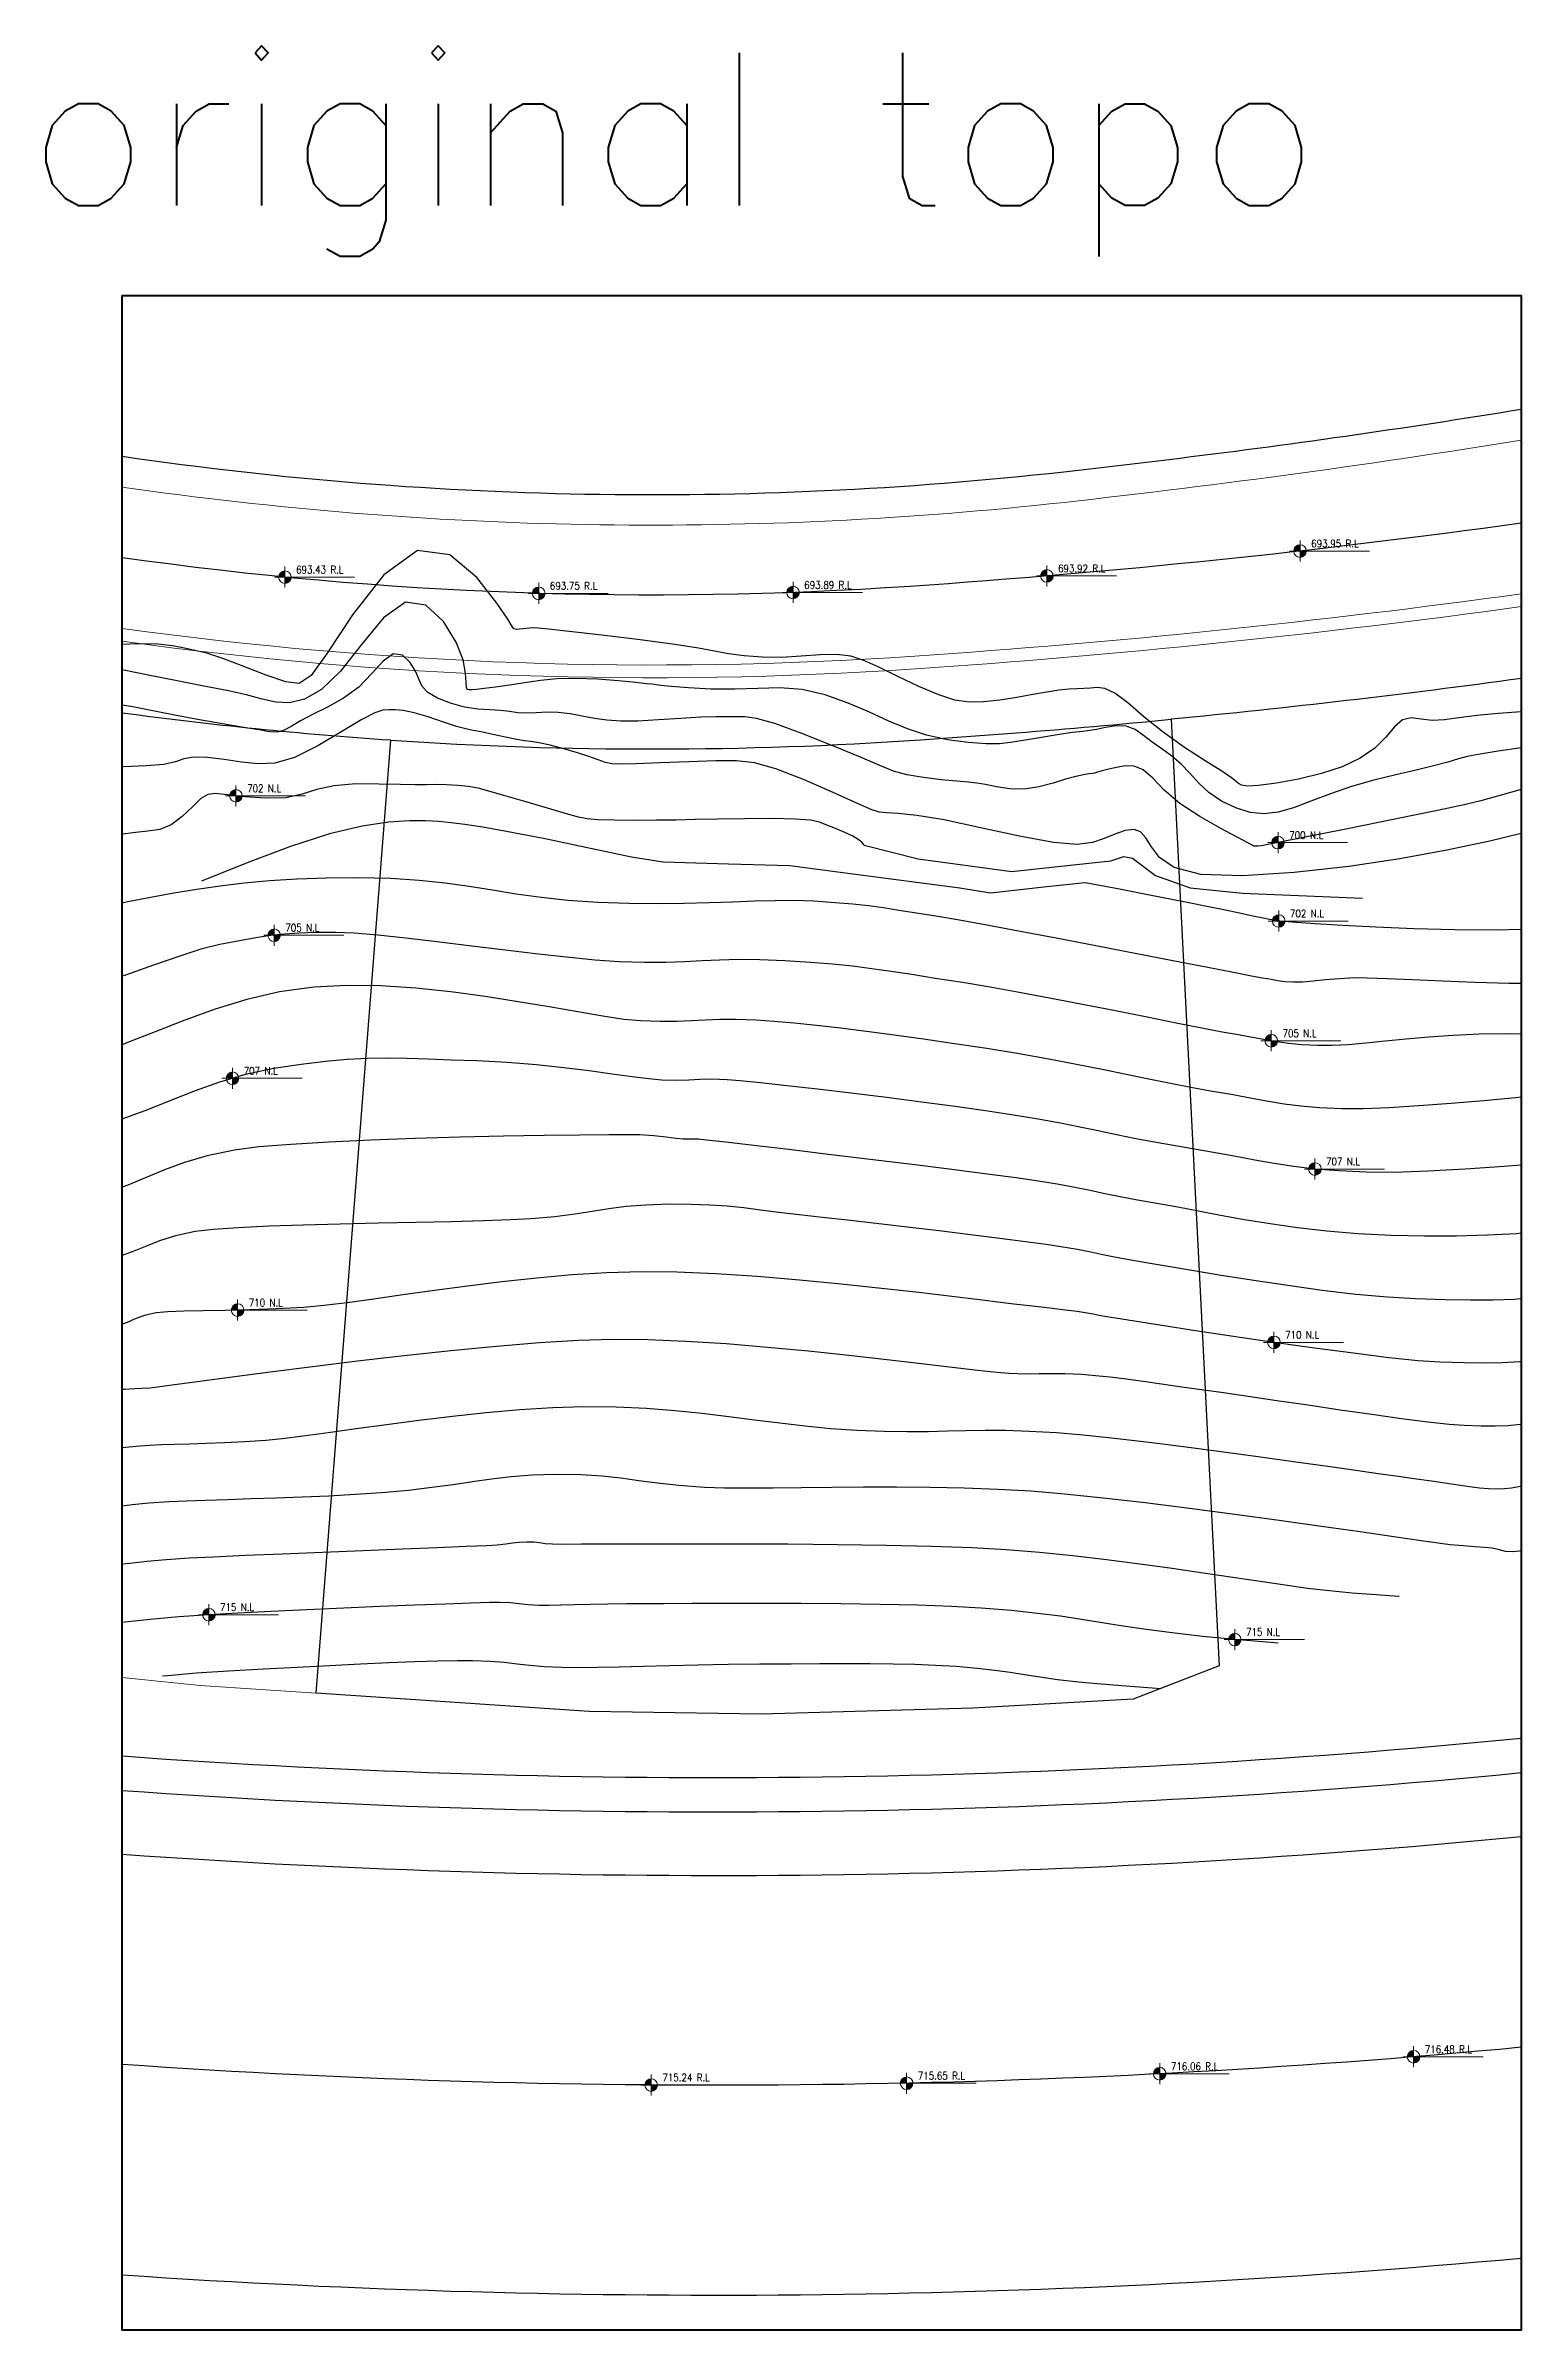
# Model space of a CAD drawing. Header units: metres. Extents: x -322116 to -321123, y -26723 to -26468.
# Drawn here: x -322116.1 to -322058.1, y -26589.1 to -26499.3 of the extents above; entities that cross this region are included whole.
import ezdxf

# ---------------------------------------------------------------- set-up
doc = ezdxf.new("R2010")
doc.units = ezdxf.units.M
doc.header["$LTSCALE"] = 7
doc.header["$MEASUREMENT"] = 0
doc.linetypes.add('Xref-Model Space$0$DASHED2', pattern=[9.525, 6.35, -3.175])
for name, color, linetype in [('00-LIMIT', 3, 'Continuous'), ('AXIS', 1, 'Continuous'), ('CONT-MJR', 4, 'Continuous'), ('CONT-MNR', 8, 'Continuous'), ('METN DITCH', 4, 'Continuous'), ('METN EOP', 3, 'Continuous'), ('POINT_CON', 8, 'Continuous'), ('POINT_ICON', 4, 'Continuous')]:
    doc.layers.add(name, color=color, linetype=linetype)
for name, color, linetype, lineweight in [('1363TRXX-AS003$0$A-FLOR-IDEN', 4, 'Continuous', 18), ('A-AREA-PLots', 8, 'Xref-Model Space$0$DASHED2', 13), ('A-ROAD', 253, 'Continuous', 9), ('A-WALL-BLWO', 7, 'Continuous', 40)]:
    doc.layers.add(name, color=color, linetype=linetype, lineweight=lineweight)
doc.styles.add('1363TRXX-AS003$0$EG_SIMPLEX', font='SIMPLEX.shx')
doc.styles.add('Xref-Model Space$0$ROMANS', font='ROMANS', dxfattribs={"height": 6})

# ---------------------------------------------------------------- blocks, each defined once
blk = doc.blocks.new('1363TRXX-AS003$0$TAG-LEV-PL1')
h = blk.add_hatch(color=256)
h.paths.add_polyline_path([(0, 169, 0.414214), (-169, 0), (0, 0)])
h.paths.add_polyline_path([(169, 0), (0, 0), (0, -169, 0.414214)])
for p, q in [((0, -281), (0, 281)), ((-281, 0), (1859, 0))]:
    blk.add_line(p, q)
blk.add_circle((0, 0), 169)
at = {"style": '1363TRXX-AS003$0$EG_SIMPLEX', "width": 0.85}
for tag, p in [('F.F.L.', (450, 150)), ('C.L.', (450, -450))]:
    blk.add_attdef(tag, p, '', height=300, dxfattribs=at)
blk = doc.blocks.new('ORIGINAL TOPO 11')
at = {"layer": '00-LIMIT'}
for points in [[(-322071.904, -26515.523), (-322071.904, -26515.523, 0.009836), (-322058.062, -26513.549, 0.009836)], [(-322113.062, -26515.4, 0.0651), (-322075.464, -26515.941, 0.002521), (-322071.904, -26515.523)], [(-322058.062, -26524.138, -0.009902), (-322071.831, -26525.741)], [(-322102.507, -26526.565), (-322102.507, -26526.565, -0.017116), (-322113.062, -26525.497, -0.014308)]]:
    blk.add_lwpolyline(points, format="xyb", dxfattribs=at)
at = {"layer": '00-LIMIT', "color": 1}
blk.add_lwpolyline([(-322102.507, -26526.565, 0.033627), (-322081.682, -26526.551), (-322077.91, -26526.274, 0.004359), (-322071.831, -26525.741), (-322069.939, -26562.953), (-322073.316, -26564.271), (-322079.629, -26564.622), (-322087.94, -26564.852), (-322094.71, -26564.747), (-322105.442, -26564.033)], format="xyb", close=True, dxfattribs=at)
at = {"layer": 'A-AREA-PLots'}
for p in [(-322113.062, -26563.42), (-322105.442, -26564.033)]:
    blk.add_line(p, (-322110.001, -26563.73), dxfattribs=at)
at = {"layer": 'A-ROAD'}
for points in [[(-322058.062, -26514.764, -0.013126), (-322076.613, -26517.275, -0.062582), (-322113.062, -26516.611)], [(-322058.062, -26520.807, -0.017289), (-322081.906, -26523.258, -0.051513), (-322113.062, -26522.166)]]:
    blk.add_lwpolyline(points, format="xyb", dxfattribs=at)
for centre, radius, start, end in [((-322105.426, -26177.357), 347.2, 273.88986, 277.84049), ((-322092.197, -26371.908), 152.2, 262.12054, 273.88986)]:
    blk.add_arc(centre, radius, start, end, dxfattribs=at)
at = {"layer": 'A-WALL-BLWO'}
blk.add_lwpolyline([(-322113.062, -26509.081), (-322058.062, -26509.081), (-322058.062, -26589.081), (-322113.062, -26589.081)], close=True, dxfattribs=at)
at = {"layer": 'AXIS'}
blk.add_lwpolyline([(-322058.062, -26518.03, -0.017565), (-322082.092, -26520.515, -0.052156), (-322113.062, -26519.389)], format="xyb", dxfattribs=at)
at = {"layer": 'CONT-MJR', "flags": 128}
for points, elevation in [([(-322058.062, -26538.116), (-322058.699, -26538.104), (-322059.723, -26538.118), (-322060.746, -26538.167), (-322061.701, -26538.236), (-322062.59, -26538.316), (-322063.414, -26538.398), (-322064.172, -26538.473), (-322064.865, -26538.534), (-322065.494, -26538.569), (-322066.059, -26538.572), (-322066.693, -26538.54), (-322067.207, -26538.49), (-322067.662, -26538.423), (-322068.116, -26538.342), (-322068.628, -26538.246), (-322069.256, -26538.137), (-322069.818, -26538.037), (-322070.624, -26537.882), (-322071.624, -26537.685), (-322072.772, -26537.457), (-322074.018, -26537.21), (-322075.314, -26536.955), (-322076.612, -26536.704), (-322077.863, -26536.469), (-322079.019, -26536.262), (-322080.032, -26536.094), (-322081.099, -26535.926), (-322082.018, -26535.781), (-322082.835, -26535.655), (-322083.597, -26535.547), (-322084.35, -26535.454), (-322085.139, -26535.373), (-322086.01, -26535.301), (-322087.011, -26535.235), (-322087.999, -26535.195), (-322088.838, -26535.19), (-322089.577, -26535.211), (-322090.266, -26535.244), (-322090.955, -26535.279), (-322091.694, -26535.304), (-322092.533, -26535.306), (-322093.523, -26535.274), (-322094.481, -26535.208), (-322095.594, -26535.1), (-322096.818, -26534.963), (-322098.107, -26534.807), (-322099.416, -26534.644), (-322100.699, -26534.486), (-322101.91, -26534.343), (-322103.006, -26534.227), (-322103.939, -26534.149), (-322104.665, -26534.121), (-322105.45, -26534.127), (-322106.106, -26534.147), (-322106.683, -26534.186), (-322107.232, -26534.246), (-322107.804, -26534.332), (-322108.451, -26534.448), (-322109.224, -26534.599), (-322109.964, -26534.785), (-322110.841, -26535.062), (-322111.826, -26535.403), (-322112.89, -26535.782), (-322113.062, -26535.843)], 705), ([(-322058.062, -26550.999), (-322058.137, -26551.008), (-322058.808, -26551.049), (-322059.512, -26551.06), (-322060.311, -26551.047), (-322061.265, -26551.018), (-322062.114, -26550.961), (-322063.27, -26550.84), (-322064.654, -26550.669), (-322066.185, -26550.464), (-322067.785, -26550.238), (-322069.373, -26550.006), (-322070.869, -26549.78), (-322072.195, -26549.577), (-322073.27, -26549.409), (-322074.015, -26549.291), (-322074.35, -26549.238), (-322074.656, -26549.181), (-322074.897, -26549.131), (-322075.203, -26549.076), (-322075.521, -26549.03), (-322075.997, -26548.966), (-322076.594, -26548.891), (-322077.279, -26548.81), (-322078.015, -26548.73), (-322078.529, -26548.67), (-322079.356, -26548.568), (-322080.445, -26548.435), (-322081.748, -26548.28), (-322083.214, -26548.115), (-322084.794, -26547.948), (-322086.438, -26547.792), (-322088.097, -26547.655), (-322089.721, -26547.548), (-322091.261, -26547.481), (-322092.666, -26547.465), (-322094.009, -26547.503), (-322095.381, -26547.588), (-322096.765, -26547.71), (-322098.14, -26547.859), (-322099.488, -26548.025), (-322100.789, -26548.2), (-322102.023, -26548.373), (-322103.173, -26548.536), (-322104.219, -26548.678), (-322105.141, -26548.79), (-322105.92, -26548.863), (-322107.006, -26548.925), (-322108.043, -26548.961), (-322109.009, -26548.981), (-322109.882, -26548.993), (-322110.642, -26549.007), (-322111.265, -26549.034), (-322111.73, -26549.082), (-322112.188, -26549.188), (-322112.545, -26549.319), (-322112.868, -26549.454), (-322113.062, -26549.519)], 710), ([(-322067.62, -26562.061), (-322068.082, -26562.027), (-322069.323, -26561.922), (-322070.599, -26561.798), (-322071.789, -26561.663), (-322072.81, -26561.527), (-322073.712, -26561.391), (-322074.541, -26561.259), (-322075.347, -26561.13), (-322076.177, -26561.007), (-322077.08, -26560.892), (-322078.103, -26560.785), (-322079.295, -26560.689), (-322080.458, -26560.625), (-322081.8, -26560.576), (-322083.268, -26560.541), (-322084.809, -26560.519), (-322086.37, -26560.506), (-322087.9, -26560.501), (-322089.345, -26560.502), (-322090.653, -26560.506), (-322091.771, -26560.512), (-322092.648, -26560.518), (-322093.23, -26560.521), (-322093.968, -26560.528), (-322094.649, -26560.543), (-322095.267, -26560.56), (-322095.815, -26560.575), (-322096.286, -26560.583), (-322096.675, -26560.58), (-322097.113, -26560.555), (-322097.454, -26560.517), (-322097.794, -26560.482), (-322098.231, -26560.461), (-322098.627, -26560.466), (-322099.355, -26560.489), (-322100.355, -26560.525), (-322101.562, -26560.572), (-322102.915, -26560.628), (-322104.35, -26560.69), (-322105.804, -26560.755), (-322107.215, -26560.822), (-322108.519, -26560.886), (-322109.655, -26560.947), (-322110.832, -26561.026), (-322111.829, -26561.115), (-322112.705, -26561.208), (-322113.062, -26561.247)], 715)]:
    blk.add_lwpolyline(points, dxfattribs=dict(at, elevation=elevation))
at = {"layer": 'CONT-MNR', "flags": 128}
for points, elevation in [([(-322058.062, -26536.13), (-322058.552, -26536.126), (-322059.881, -26536.09), (-322061.163, -26536.042), (-322062.336, -26535.99), (-322063.34, -26535.944), (-322064.115, -26535.914), (-322064.602, -26535.909), (-322065.214, -26535.943), (-322065.76, -26535.991), (-322066.242, -26536.039), (-322066.662, -26536.075), (-322067.018, -26536.082), (-322067.362, -26536.061), (-322067.629, -26536.026), (-322067.896, -26535.977), (-322068.238, -26535.916), (-322068.608, -26535.848), (-322069.372, -26535.701), (-322070.451, -26535.492), (-322071.766, -26535.236), (-322073.24, -26534.95), (-322074.793, -26534.65), (-322076.347, -26534.351), (-322077.823, -26534.071), (-322079.142, -26533.824), (-322080.227, -26533.628), (-322080.997, -26533.498), (-322081.832, -26533.365), (-322082.527, -26533.254), (-322083.137, -26533.16), (-322083.721, -26533.081), (-322084.335, -26533.013), (-322085.034, -26532.953), (-322085.875, -26532.898), (-322086.615, -26532.872), (-322087.39, -26532.874), (-322088.206, -26532.895), (-322089.071, -26532.927), (-322089.991, -26532.96), (-322090.973, -26532.988), (-322092.023, -26533.001), (-322093.15, -26532.99), (-322094.358, -26532.948), (-322095.538, -26532.867), (-322096.596, -26532.751), (-322097.572, -26532.614), (-322098.501, -26532.466), (-322099.421, -26532.32), (-322100.369, -26532.186), (-322101.384, -26532.076), (-322102.501, -26532.002), (-322103.759, -26531.975), (-322105.035, -26531.99), (-322106.198, -26532.031), (-322107.267, -26532.096), (-322108.265, -26532.186), (-322109.211, -26532.297), (-322110.127, -26532.429), (-322111.033, -26532.58), (-322111.951, -26532.748), (-322112.902, -26532.934), (-322113.062, -26532.971)], 704), ([(-322058.062, -26534.01), (-322059.052, -26534.032), (-322060.676, -26534.022), (-322062.276, -26533.981), (-322063.774, -26533.919), (-322065.094, -26533.85), (-322066.16, -26533.783), (-322066.895, -26533.732), (-322067.223, -26533.708), (-322067.489, -26533.686), (-322067.7, -26533.658), (-322067.964, -26533.614), (-322068.214, -26533.566), (-322068.617, -26533.481), (-322069.14, -26533.369), (-322069.753, -26533.239), (-322070.425, -26533.098), (-322071.125, -26532.956), (-322071.737, -26532.836), (-322072.674, -26532.653), (-322073.854, -26532.425), (-322075.194, -26532.167), (-322075.209, -26532.164)], 703), ([(-322058.062, -26540.603), (-322058.286, -26540.623), (-322059.538, -26540.736), (-322060.825, -26540.846), (-322062.086, -26540.942), (-322063.259, -26541.017), (-322064.284, -26541.059), (-322065.101, -26541.061), (-322065.993, -26541.018), (-322066.734, -26540.954), (-322067.385, -26540.87), (-322068.004, -26540.767), (-322068.652, -26540.646), (-322069.389, -26540.509), (-322070.275, -26540.357), (-322071.05, -26540.222), (-322071.855, -26540.067), (-322072.699, -26539.895), (-322073.591, -26539.71), (-322074.539, -26539.515), (-322075.552, -26539.312), (-322076.638, -26539.105), (-322077.807, -26538.897), (-322079.066, -26538.691), (-322080.344, -26538.495), (-322081.563, -26538.316), (-322082.717, -26538.155), (-322083.806, -26538.011), (-322084.825, -26537.886), (-322085.771, -26537.779), (-322086.642, -26537.691), (-322087.435, -26537.622), (-322088.146, -26537.573), (-322088.925, -26537.543), (-322089.573, -26537.544), (-322090.144, -26537.565), (-322090.688, -26537.594), (-322091.259, -26537.617), (-322091.908, -26537.623), (-322092.687, -26537.6), (-322093.336, -26537.538), (-322094.168, -26537.415), (-322095.156, -26537.247), (-322096.275, -26537.051), (-322097.498, -26536.844), (-322098.797, -26536.642), (-322100.148, -26536.46), (-322101.523, -26536.316), (-322102.896, -26536.225), (-322104.241, -26536.205), (-322105.53, -26536.271), (-322106.877, -26536.46), (-322108.164, -26536.757), (-322109.402, -26537.134), (-322110.601, -26537.565), (-322111.768, -26538.023), (-322112.914, -26538.481), (-322113.062, -26538.538)], 706), ([(-322058.062, -26543.278), (-322058.73, -26543.33), (-322060.268, -26543.435), (-322061.733, -26543.513), (-322063.049, -26543.555), (-322064.142, -26543.55), (-322065.239, -26543.5), (-322066.177, -26543.425), (-322067.005, -26543.328), (-322067.775, -26543.211), (-322068.537, -26543.075), (-322069.344, -26542.923), (-322070.246, -26542.756), (-322071.294, -26542.577), (-322072.333, -26542.399), (-322073.211, -26542.234), (-322073.98, -26542.077), (-322074.696, -26541.925), (-322075.412, -26541.773), (-322076.182, -26541.619), (-322077.06, -26541.458), (-322078.1, -26541.287), (-322079.121, -26541.135), (-322080.32, -26540.968), (-322081.64, -26540.793), (-322083.021, -26540.617), (-322084.404, -26540.446), (-322085.73, -26540.287), (-322086.939, -26540.148), (-322087.974, -26540.034), (-322088.774, -26539.953), (-322089.282, -26539.911), (-322089.876, -26539.892), (-322090.349, -26539.904), (-322090.783, -26539.926), (-322091.256, -26539.94), (-322091.851, -26539.926), (-322092.357, -26539.882), (-322093.012, -26539.8), (-322093.798, -26539.692), (-322094.699, -26539.569), (-322095.698, -26539.444), (-322096.779, -26539.329), (-322097.925, -26539.235), (-322099.119, -26539.174), (-322100.131, -26539.138), (-322101.032, -26539.104), (-322101.856, -26539.079), (-322102.639, -26539.069), (-322103.413, -26539.081), (-322104.213, -26539.121), (-322105.074, -26539.195), (-322106.029, -26539.311), (-322107.113, -26539.475), (-322108.217, -26539.705), (-322109.232, -26540.003), (-322110.19, -26540.347), (-322111.123, -26540.718), (-322112.062, -26541.094), (-322113.039, -26541.456), (-322113.062, -26541.463)], 707), ([(-322058.062, -26545.951), (-322058.236, -26545.965), (-322059.392, -26546.026), (-322060.603, -26546.061), (-322061.867, -26546.066), (-322063.183, -26546.04), (-322064.485, -26545.975), (-322065.71, -26545.871), (-322066.86, -26545.738), (-322067.938, -26545.584), (-322068.945, -26545.417), (-322069.884, -26545.246), (-322070.757, -26545.08), (-322071.566, -26544.928), (-322072.313, -26544.797), (-322073.144, -26544.654), (-322073.833, -26544.522), (-322074.436, -26544.396), (-322075.01, -26544.274), (-322075.614, -26544.15), (-322076.303, -26544.021), (-322077.134, -26543.883), (-322077.923, -26543.77), (-322079.056, -26543.619), (-322080.448, -26543.442), (-322082.01, -26543.248), (-322083.656, -26543.046), (-322085.299, -26542.848), (-322086.852, -26542.662), (-322088.227, -26542.499), (-322089.338, -26542.37), (-322090.097, -26542.283), (-322090.417, -26542.249), (-322090.631, -26542.246), (-322090.801, -26542.254), (-322091.015, -26542.252), (-322091.286, -26542.223), (-322091.678, -26542.169), (-322092.163, -26542.113), (-322092.708, -26542.077), (-322093.12, -26542.074), (-322093.932, -26542.077), (-322095.075, -26542.088), (-322096.479, -26542.108), (-322098.072, -26542.136), (-322099.786, -26542.175), (-322101.549, -26542.226), (-322103.291, -26542.288), (-322104.943, -26542.363), (-322106.434, -26542.453), (-322107.694, -26542.557), (-322108.652, -26542.677), (-322109.722, -26542.898), (-322110.617, -26543.164), (-322111.395, -26543.458), (-322112.115, -26543.761), (-322112.834, -26544.056), (-322113.062, -26544.135)], 708), ([(-322058.062, -26548.525), (-322058.347, -26548.549), (-322059.17, -26548.582), (-322060.053, -26548.584), (-322061.052, -26548.565), (-322062.224, -26548.529), (-322063.328, -26548.466), (-322064.565, -26548.35), (-322065.886, -26548.194), (-322067.241, -26548.009), (-322068.58, -26547.81), (-322069.856, -26547.607), (-322071.018, -26547.414), (-322072.018, -26547.243), (-322072.805, -26547.107), (-322073.332, -26547.017), (-322073.991, -26546.901), (-322074.512, -26546.796), (-322074.987, -26546.695), (-322075.509, -26546.592), (-322076.169, -26546.48), (-322076.735, -26546.397), (-322077.553, -26546.287), (-322078.566, -26546.155), (-322079.715, -26546.01), (-322080.945, -26545.858), (-322082.199, -26545.707), (-322083.418, -26545.563), (-322084.547, -26545.434), (-322085.529, -26545.328), (-322086.453, -26545.224), (-322087.253, -26545.126), (-322087.966, -26545.035), (-322088.629, -26544.955), (-322089.28, -26544.889), (-322089.958, -26544.841), (-322090.7, -26544.813), (-322091.544, -26544.808), (-322092.479, -26544.838), (-322093.256, -26544.902), (-322093.938, -26544.989), (-322094.588, -26545.091), (-322095.27, -26545.197), (-322096.048, -26545.297), (-322096.985, -26545.382), (-322097.793, -26545.426), (-322098.857, -26545.462), (-322100.118, -26545.495), (-322101.516, -26545.525), (-322102.993, -26545.556), (-322104.489, -26545.59), (-322105.945, -26545.628), (-322107.303, -26545.674), (-322108.502, -26545.73), (-322109.485, -26545.798), (-322110.191, -26545.879), (-322110.965, -26546.044), (-322111.599, -26546.244), (-322112.149, -26546.463), (-322112.672, -26546.684), (-322113.062, -26546.829)], 709), ([(-322058.062, -26553.464), (-322058.112, -26553.472), (-322058.597, -26553.517), (-322059.085, -26553.533), (-322059.635, -26553.527), (-322060.306, -26553.508), (-322060.9, -26553.465), (-322061.742, -26553.372), (-322062.775, -26553.239), (-322063.941, -26553.078), (-322065.184, -26552.899), (-322066.446, -26552.713), (-322067.67, -26552.531), (-322068.798, -26552.364), (-322069.773, -26552.221), (-322070.538, -26552.115), (-322071.411, -26551.997), (-322072.206, -26551.886), (-322072.932, -26551.783), (-322073.6, -26551.691), (-322074.219, -26551.612), (-322074.799, -26551.548), (-322075.351, -26551.502), (-322076.01, -26551.47), (-322076.535, -26551.469), (-322077.015, -26551.481), (-322077.541, -26551.486), (-322078.202, -26551.467), (-322078.673, -26551.427), (-322079.43, -26551.342), (-322080.432, -26551.223), (-322081.638, -26551.079), (-322083.007, -26550.919), (-322084.5, -26550.752), (-322086.076, -26550.587), (-322087.695, -26550.434), (-322089.316, -26550.302), (-322090.899, -26550.199), (-322092.403, -26550.136), (-322093.788, -26550.121), (-322095.121, -26550.163), (-322096.66, -26550.258), (-322098.352, -26550.397), (-322100.144, -26550.571), (-322101.982, -26550.768), (-322103.814, -26550.98), (-322105.585, -26551.197), (-322107.243, -26551.408), (-322108.734, -26551.604), (-322110.005, -26551.774), (-322111.003, -26551.91), (-322111.673, -26552.002), (-322111.964, -26552.038), (-322112.294, -26552.057), (-322112.564, -26552.065), (-322112.772, -26552.073), (-322112.969, -26552.091), (-322113.062, -26552.095)], 711), ([(-322058.062, -26555.895), (-322058.107, -26555.908), (-322058.45, -26555.971), (-322058.722, -26556), (-322058.997, -26556.006), (-322059.347, -26555.997), (-322059.699, -26555.969), (-322060.192, -26555.906), (-322060.801, -26555.818), (-322061.502, -26555.713), (-322062.273, -26555.601), (-322063.089, -26555.488), (-322063.694, -26555.405), (-322064.569, -26555.28), (-322065.664, -26555.124), (-322066.928, -26554.944), (-322068.313, -26554.751), (-322069.767, -26554.552), (-322071.242, -26554.358), (-322072.686, -26554.176), (-322074.05, -26554.016), (-322075.283, -26553.887), (-322076.337, -26553.799), (-322077.405, -26553.737), (-322078.326, -26553.709), (-322079.141, -26553.705), (-322079.893, -26553.716), (-322080.623, -26553.734), (-322081.376, -26553.75), (-322082.192, -26553.757), (-322083.114, -26553.744), (-322084.185, -26553.704), (-322085.213, -26553.635), (-322086.218, -26553.538), (-322087.213, -26553.42), (-322088.209, -26553.292), (-322089.219, -26553.161), (-322090.256, -26553.036), (-322091.331, -26552.927), (-322092.457, -26552.841), (-322093.646, -26552.789), (-322094.911, -26552.777), (-322096.138, -26552.814), (-322097.426, -26552.895), (-322098.75, -26553.012), (-322100.082, -26553.154), (-322101.396, -26553.313), (-322102.665, -26553.48), (-322103.863, -26553.644), (-322104.964, -26553.798), (-322105.941, -26553.93), (-322106.768, -26554.033), (-322107.418, -26554.097), (-322108.258, -26554.152), (-322109.038, -26554.191), (-322109.758, -26554.219), (-322110.415, -26554.239), (-322111.007, -26554.255), (-322111.534, -26554.271), (-322111.993, -26554.291), (-322112.509, -26554.329), (-322112.919, -26554.372), (-322113.062, -26554.386)], 712), ([(-322058.062, -26558.432), (-322058.128, -26558.448), (-322058.395, -26558.479), (-322058.683, -26558.455), (-322058.913, -26558.392), (-322059.204, -26558.33), (-322059.512, -26558.299), (-322059.892, -26558.273), (-322060.341, -26558.242), (-322060.857, -26558.195), (-322061.244, -26558.144), (-322062, -26558.036), (-322063.069, -26557.882), (-322064.394, -26557.691), (-322065.916, -26557.474), (-322067.58, -26557.241), (-322069.327, -26557.003), (-322071.101, -26556.77), (-322072.845, -26556.553), (-322074.501, -26556.361), (-322076.013, -26556.205), (-322077.323, -26556.095), (-322078.636, -26556.02), (-322079.968, -26555.971), (-322081.304, -26555.945), (-322082.627, -26555.935), (-322083.921, -26555.937), (-322085.17, -26555.947), (-322086.357, -26555.96), (-322087.467, -26555.97), (-322088.482, -26555.974), (-322089.388, -26555.965), (-322090.168, -26555.94), (-322091.178, -26555.87), (-322092.017, -26555.779), (-322092.753, -26555.679), (-322093.454, -26555.582), (-322094.189, -26555.501), (-322095.026, -26555.447), (-322096.033, -26555.434), (-322096.949, -26555.462), (-322097.771, -26555.525), (-322098.538, -26555.613), (-322099.287, -26555.719), (-322100.057, -26555.834), (-322100.885, -26555.951), (-322101.811, -26556.06), (-322102.872, -26556.155), (-322103.9, -26556.223), (-322104.944, -26556.279), (-322105.986, -26556.325), (-322107.009, -26556.363), (-322107.994, -26556.395), (-322108.925, -26556.423), (-322109.784, -26556.45), (-322110.552, -26556.478), (-322111.213, -26556.51), (-322112.016, -26556.566), (-322112.668, -26556.631), (-322113.062, -26556.674)], 713), ([(-322062.866, -26560.233), (-322062.89, -26560.232), (-322063.763, -26560.17), (-322064.709, -26560.094), (-322065.728, -26559.997), (-322066.469, -26559.909), (-322067.339, -26559.79), (-322068.322, -26559.646), (-322069.402, -26559.484), (-322070.562, -26559.311), (-322071.787, -26559.132), (-322073.06, -26558.955), (-322074.365, -26558.786), (-322075.685, -26558.632), (-322077.005, -26558.498), (-322078.309, -26558.392), (-322079.645, -26558.32), (-322081.241, -26558.264), (-322083.029, -26558.223), (-322084.937, -26558.195), (-322086.896, -26558.178), (-322088.836, -26558.169), (-322090.687, -26558.167), (-322092.378, -26558.169), (-322093.84, -26558.173), (-322095.003, -26558.177), (-322095.797, -26558.179), (-322096.152, -26558.177), (-322096.434, -26558.153), (-322096.654, -26558.123), (-322096.874, -26558.099), (-322097.156, -26558.09), (-322097.453, -26558.106), (-322097.712, -26558.139), (-322097.986, -26558.178), (-322098.326, -26558.213), (-322098.721, -26558.233), (-322099.534, -26558.268), (-322100.676, -26558.314), (-322102.059, -26558.369), (-322103.593, -26558.431), (-322105.191, -26558.495), (-322106.762, -26558.56), (-322108.219, -26558.622), (-322109.473, -26558.679), (-322110.434, -26558.728), (-322111.332, -26558.788), (-322112.092, -26558.856), (-322112.761, -26558.927), (-322113.062, -26558.96)], 714), ([(-322072.251, -26563.855), (-322072.577, -26563.832), (-322073.76, -26563.745), (-322074.741, -26563.667), (-322075.469, -26563.6), (-322076.298, -26563.503), (-322076.984, -26563.407), (-322077.587, -26563.312), (-322078.161, -26563.22), (-322078.763, -26563.134), (-322079.451, -26563.056), (-322080.281, -26562.986), (-322081.087, -26562.939), (-322081.909, -26562.908), (-322082.76, -26562.889), (-322083.656, -26562.88), (-322084.612, -26562.879), (-322085.643, -26562.883), (-322086.765, -26562.888), (-322087.991, -26562.893), (-322089.244, -26562.903), (-322090.432, -26562.924), (-322091.547, -26562.952), (-322092.582, -26562.981), (-322093.53, -26563.008), (-322094.383, -26563.028), (-322095.135, -26563.036), (-322095.778, -26563.028), (-322096.473, -26562.993), (-322097.038, -26562.943), (-322097.537, -26562.885), (-322098.036, -26562.829), (-322098.6, -26562.784), (-322099.295, -26562.758), (-322099.9, -26562.757), (-322100.66, -26562.772), (-322101.558, -26562.801), (-322102.577, -26562.841), (-322103.699, -26562.892), (-322104.907, -26562.952), (-322106.185, -26563.018), (-322107.513, -26563.09), (-322108.876, -26563.165), (-322110.153, -26563.249), (-322111.27, -26563.345), (-322111.471, -26563.365)], 716)]:
    blk.add_lwpolyline(points, dxfattribs=dict(at, elevation=elevation))
at = {"layer": 'Defpoints', "ltscale": 0.3}
blk.add_lwpolyline([(-322058.062, -26577.954, -0.041117), (-322113.062, -26578.629)], format="xyb", dxfattribs=at)
at = {"layer": 'METN DITCH', "ltscale": 0.3}
for points in [[(-322113.062, -26566.499, 0.042664), (-322058.062, -26565.797, 0.041322)], [(-322113.062, -26567.852, 0.042486), (-322058.062, -26567.154, 0.041149)]]:
    blk.add_lwpolyline(points, format="xyb", dxfattribs=at)
at = {"layer": 'METN EOP', "ltscale": 0.3}
blk.add_lwpolyline([(-322113.062, -26570.359, 0.042159), (-322058.062, -26569.666, 0.040833)], format="xyb", dxfattribs=at)
blk.add_arc((-322089.664, -26244.447), 343.25, 266.09132, 275.28251, dxfattribs=at)
at = {"layer": 'POINT_CON', "color": 8, "linetype": 'Continuous'}
for points in [[(-322058.062, -26525.45), (-322058.969, -26525.516), (-322059.816, -26525.594), (-322060.515, -26525.689), (-322061.085, -26525.769), (-322061.568, -26525.79), (-322061.998, -26525.735), (-322062.384, -26525.689), (-322062.729, -26525.763), (-322063.046, -26526.035), (-322063.388, -26526.44), (-322063.82, -26526.88), (-322064.392, -26527.272), (-322065.099, -26527.604), (-322065.922, -26527.878), (-322066.824, -26528.098), (-322067.691, -26528.256), (-322068.391, -26528.346), (-322068.829, -26528.364), (-322069.06, -26528.33), (-322069.175, -26528.266), (-322069.271, -26528.182), (-322069.454, -26528.037), (-322069.836, -26527.78), (-322070.484, -26527.373), (-322071.301, -26526.847), (-322072.144, -26526.252), (-322072.897, -26525.643), (-322073.531, -26525.1), (-322074.042, -26524.709), (-322074.431, -26524.528), (-322074.735, -26524.496), (-322074.996, -26524.522), (-322075.253, -26524.536), (-322075.531, -26524.54), (-322075.854, -26524.555), (-322076.242, -26524.598), (-322076.707, -26524.67), (-322077.259, -26524.766), (-322077.897, -26524.879), (-322078.567, -26524.985), (-322079.205, -26525.057), (-322079.769, -26525.067), (-322080.326, -26524.986), (-322080.965, -26524.785), (-322081.741, -26524.455), (-322082.567, -26524.063), (-322083.318, -26523.697), (-322083.912, -26523.427), (-322084.422, -26523.263), (-322084.963, -26523.195), (-322085.62, -26523.211), (-322086.365, -26523.265), (-322087.144, -26523.309), (-322087.905, -26523.301), (-322088.611, -26523.248), (-322089.231, -26523.166), (-322089.772, -26523.066), (-322090.406, -26522.946), (-322091.343, -26522.797), (-322092.699, -26522.619), (-322094.205, -26522.438), (-322095.496, -26522.291), (-322096.3, -26522.201), (-322096.708, -26522.161), (-322096.906, -26522.15), (-322097.049, -26522.154), (-322097.177, -26522.167), (-322097.305, -26522.185), (-322097.44, -26522.203), (-322097.565, -26522.208), (-322097.661, -26522.184), (-322097.735, -26522.094), (-322097.908, -26521.808), (-322098.332, -26521.176), (-322099.114, -26520.171), (-322100.188, -26519.279), (-322101.448, -26519.111), (-322102.775, -26520.057), (-322104.014, -26521.635), (-322105.001, -26523.143), (-322105.639, -26524.026), (-322106.102, -26524.335), (-322106.631, -26524.265), (-322107.397, -26524), (-322108.285, -26523.66), (-322109.109, -26523.35), (-322109.731, -26523.148), (-322110.201, -26523.031), (-322110.618, -26522.947), (-322111.079, -26522.859), (-322111.665, -26522.789), (-322112.453, -26522.771), (-322113.062, -26522.8)], [(-322058.062, -26526.862), (-322058.976, -26526.997), (-322059.753, -26527.121), (-322060.191, -26527.209), (-322060.526, -26527.301), (-322060.955, -26527.424), (-322061.513, -26527.577), (-322062.198, -26527.748), (-322062.997, -26527.93), (-322063.863, -26528.136), (-322064.736, -26528.381), (-322065.566, -26528.669), (-322066.331, -26528.965), (-322067.016, -26529.218), (-322067.617, -26529.387), (-322068.169, -26529.453), (-322068.717, -26529.402), (-322069.289, -26529.228), (-322069.851, -26528.955), (-322070.349, -26528.615), (-322070.75, -26528.239), (-322071.092, -26527.858), (-322071.43, -26527.5), (-322071.804, -26527.188), (-322072.196, -26526.908), (-322072.571, -26526.639), (-322072.909, -26526.373), (-322073.235, -26526.148), (-322073.589, -26526.014), (-322073.992, -26526.001), (-322074.401, -26526.065), (-322074.756, -26526.143), (-322075.026, -26526.187), (-322075.301, -26526.216), (-322075.702, -26526.263), (-322076.302, -26526.352), (-322077, -26526.466), (-322077.646, -26526.576), (-322078.142, -26526.658), (-322078.579, -26526.701), (-322079.099, -26526.701), (-322079.801, -26526.651), (-322080.619, -26526.543), (-322081.443, -26526.367), (-322082.197, -26526.119), (-322082.92, -26525.813), (-322083.679, -26525.467), (-322084.524, -26525.105), (-322085.424, -26524.784), (-322086.329, -26524.57), (-322087.203, -26524.501), (-322088.072, -26524.525), (-322088.973, -26524.562), (-322089.917, -26524.552), (-322090.8, -26524.505), (-322091.486, -26524.452), (-322091.884, -26524.415), (-322092.068, -26524.392), (-322092.15, -26524.378), (-322092.244, -26524.365), (-322092.45, -26524.342), (-322092.865, -26524.3), (-322093.545, -26524.234), (-322094.383, -26524.169), (-322095.231, -26524.136), (-322095.972, -26524.156), (-322096.622, -26524.219), (-322097.232, -26524.304), (-322097.832, -26524.394), (-322098.384, -26524.475), (-322098.832, -26524.536), (-322099.137, -26524.569), (-322099.322, -26524.581), (-322099.43, -26524.58), (-322099.495, -26524.564), (-322099.531, -26524.488), (-322099.546, -26524.293), (-322099.564, -26523.934), (-322099.661, -26523.403), (-322099.928, -26522.703), (-322100.428, -26521.893), (-322101.119, -26521.259), (-322101.929, -26521.142), (-322102.793, -26521.755), (-322103.66, -26522.801), (-322104.485, -26523.852), (-322105.23, -26524.569), (-322105.893, -26524.952), (-322106.482, -26525.091), (-322107.016, -26525.068), (-322107.557, -26524.944), (-322108.18, -26524.776), (-322108.945, -26524.609), (-322109.854, -26524.435), (-322110.896, -26524.235), (-322112.041, -26524), (-322113.062, -26523.796)], [(-322058.062, -26530.23), (-322059.302, -26530.531), (-322060.984, -26530.892), (-322062.831, -26531.229), (-322064.847, -26531.529), (-322066.988, -26531.769), (-322069.02, -26531.894), (-322070.661, -26531.841), (-322071.708, -26531.573), (-322072.285, -26531.173), (-322072.595, -26530.751), (-322072.816, -26530.404), (-322073.028, -26530.169), (-322073.286, -26530.068), (-322073.63, -26530.111), (-322074.036, -26530.252), (-322074.466, -26530.431), (-322074.916, -26530.589), (-322075.52, -26530.663), (-322076.448, -26530.591), (-322077.791, -26530.342), (-322079.326, -26530.004), (-322080.752, -26529.7), (-322081.829, -26529.521), (-322082.563, -26529.445), (-322083.021, -26529.422), (-322083.297, -26529.397), (-322083.597, -26529.298), (-322084.152, -26529.051), (-322085.109, -26528.618), (-322086.275, -26528.113), (-322087.373, -26527.686), (-322088.208, -26527.45), (-322088.919, -26527.372), (-322089.73, -26527.38), (-322090.785, -26527.415), (-322091.915, -26527.454), (-322092.871, -26527.487), (-322093.475, -26527.502), (-322093.819, -26527.489), (-322094.067, -26527.437), (-322094.354, -26527.339), (-322094.718, -26527.208), (-322095.168, -26527.057), (-322095.699, -26526.902), (-322096.236, -26526.764), (-322096.688, -26526.665), (-322096.996, -26526.615), (-322097.245, -26526.587), (-322097.55, -26526.539), (-322097.99, -26526.447), (-322098.493, -26526.334), (-322098.945, -26526.236), (-322099.273, -26526.177), (-322099.558, -26526.121), (-322099.919, -26526.023), (-322100.434, -26525.85), (-322101.028, -26525.649), (-322101.584, -26525.482), (-322102.013, -26525.395), (-322102.331, -26525.371), (-322102.579, -26525.372), (-322102.81, -26525.387), (-322103.127, -26525.482), (-322103.646, -26525.746), (-322104.433, -26526.224), (-322105.369, -26526.782), (-322106.286, -26527.241), (-322107.059, -26527.465), (-322107.728, -26527.498), (-322108.376, -26527.424), (-322109.057, -26527.322), (-322109.712, -26527.242), (-322110.253, -26527.225), (-322110.634, -26527.296), (-322110.972, -26527.413), (-322111.428, -26527.519), (-322112.122, -26527.574), (-322113.016, -26527.614), (-322113.062, -26527.618)], [(-322083.894, -26530.685), (-322083.991, -26530.578), (-322084.127, -26530.463), (-322084.341, -26530.334), (-322084.655, -26530.187), (-322085.018, -26530.036), (-322085.358, -26529.899), (-322085.646, -26529.79), (-322086.002, -26529.712), (-322086.587, -26529.665), (-322087.5, -26529.646), (-322088.592, -26529.649), (-322089.655, -26529.664), (-322090.535, -26529.683), (-322091.295, -26529.701), (-322092.056, -26529.713), (-322092.893, -26529.715), (-322093.711, -26529.708), (-322094.368, -26529.691), (-322094.786, -26529.661), (-322095.121, -26529.591), (-322095.592, -26529.453), (-322096.344, -26529.232), (-322097.237, -26528.972), (-322098.057, -26528.733), (-322098.649, -26528.561), (-322099.074, -26528.45), (-322099.45, -26528.381), (-322099.868, -26528.339), (-322100.309, -26528.316), (-322100.73, -26528.309), (-322101.113, -26528.312), (-322101.544, -26528.316), (-322102.136, -26528.308), (-322102.956, -26528.286), (-322103.88, -26528.285), (-322104.737, -26528.351), (-322105.411, -26528.506), (-322105.993, -26528.691), (-322106.63, -26528.824), (-322107.416, -26528.846), (-322108.24, -26528.79), (-322108.939, -26528.711), (-322109.4, -26528.662), (-322109.701, -26528.695), (-322109.968, -26528.861), (-322110.301, -26529.181), (-322110.698, -26529.565), (-322111.134, -26529.891), (-322111.586, -26530.07), (-322112.052, -26530.146), (-322112.535, -26530.191), (-322113.039, -26530.263), (-322113.062, -26530.267)]]:
    blk.add_lwpolyline(points, dxfattribs=at)
at = {"layer": 'POINT_CON', "color": 8, "linetype": 'Continuous', "flags": 128}
blk.add_lwpolyline([(-322093.037, -26531.159), (-322094.839, -26530.779), (-322096.501, -26530.434), (-322097.883, -26530.16), (-322098.888, -26529.982), (-322099.598, -26529.877), (-322100.135, -26529.813), (-322100.618, -26529.764), (-322101.135, -26529.734), (-322101.768, -26529.735), (-322102.59, -26529.786), (-322103.633, -26529.938), (-322104.917, -26530.246), (-322106.445, -26530.747), (-322108.148, -26531.389), (-322109.939, -26532.103)], dxfattribs=at)
for points, elevation in [([(-322083.894, -26530.685), (-322081.777, -26531.23), (-322078.09, -26531.728), (-322075.792, -26531.476), (-322074.195, -26531.3), (-322073.688, -26531.135), (-322073.343, -26531.197), (-322072.446, -26531.882), (-322071.081, -26532.364), (-322069.02, -26532.571), (-322064.309, -26532.779)], 702), ([(-322075.202, -26532.166), (-322076.708, -26532.33), (-322078.934, -26532.574), (-322080.132, -26532.385), (-322081.837, -26532.162), (-322084.237, -26531.846), (-322086.811, -26531.509), (-322089.221, -26531.438), (-322091.796, -26531.362), (-322093.037, -26531.159)], 703)]:
    blk.add_lwpolyline(points, dxfattribs=dict(at, elevation=elevation))
at = {"layer": 'POINT_ICON', "color": 4, "linetype": 'Continuous'}
for points in [[(-322058.062, -26528.507), (-322058.999, -26528.763), (-322059.656, -26528.941), (-322060.313, -26529.1), (-322061.36, -26529.324), (-322063.034, -26529.667), (-322064.963, -26530.056), (-322066.625, -26530.389), (-322067.626, -26530.589), (-322068.093, -26530.68), (-322068.281, -26530.713), (-322068.403, -26530.729), (-322068.502, -26530.734), (-322068.577, -26530.725), (-322068.648, -26530.692), (-322068.817, -26530.595), (-322069.204, -26530.385), (-322069.879, -26530.031), (-322070.704, -26529.569), (-322071.491, -26529.048), (-322072.095, -26528.524), (-322072.547, -26528.062), (-322072.923, -26527.732), (-322073.286, -26527.584), (-322073.64, -26527.572), (-322073.975, -26527.632), (-322074.281, -26527.705), (-322074.538, -26527.773), (-322074.727, -26527.825), (-322074.843, -26527.853), (-322074.933, -26527.869), (-322075.058, -26527.888), (-322075.269, -26527.924), (-322075.575, -26527.99), (-322075.977, -26528.098), (-322076.47, -26528.249), (-322077.023, -26528.397), (-322077.6, -26528.484), (-322078.167, -26528.47), (-322078.686, -26528.392), (-322079.124, -26528.304), (-322079.469, -26528.249), (-322079.807, -26528.216), (-322080.249, -26528.178), (-322080.865, -26528.118), (-322081.564, -26528.031), (-322082.214, -26527.919), (-322082.741, -26527.775), (-322083.283, -26527.562), (-322084.039, -26527.236), (-322085.125, -26526.781), (-322086.341, -26526.294), (-322087.412, -26525.904), (-322088.131, -26525.704), (-322088.581, -26525.646), (-322088.913, -26525.648), (-322089.266, -26525.644), (-322089.715, -26525.64), (-322090.319, -26525.656), (-322091.106, -26525.704), (-322091.976, -26525.766), (-322092.793, -26525.81), (-322093.459, -26525.814), (-322094.004, -26525.779), (-322094.492, -26525.71), (-322094.975, -26525.617), (-322095.456, -26525.528), (-322095.925, -26525.472), (-322096.373, -26525.467), (-322096.791, -26525.49), (-322097.169, -26525.504), (-322097.505, -26525.484), (-322097.832, -26525.441), (-322098.189, -26525.4), (-322098.608, -26525.373), (-322099.086, -26525.337), (-322099.611, -26525.258), (-322100.161, -26525.113), (-322100.668, -26524.915), (-322101.053, -26524.689), (-322101.268, -26524.451), (-322101.388, -26524.185), (-322101.518, -26523.869), (-322101.741, -26523.508), (-322102.049, -26523.225), (-322102.41, -26523.173), (-322102.803, -26523.45), (-322103.245, -26523.94), (-322103.763, -26524.473), (-322104.366, -26524.914), (-322104.996, -26525.262), (-322105.577, -26525.552), (-322106.05, -26525.807), (-322106.416, -26526.019), (-322106.694, -26526.167), (-322106.907, -26526.238), (-322107.106, -26526.247), (-322107.348, -26526.216), (-322107.682, -26526.162), (-322108.123, -26526.088), (-322108.677, -26525.996), (-322109.346, -26525.885), (-322110.107, -26525.753), (-322110.933, -26525.598), (-322111.793, -26525.424), (-322112.646, -26525.255), (-322113.062, -26525.184)], [(-322106.838, -26526.215), (-322106.907, -26526.238), (-322107.106, -26526.247), (-322107.348, -26526.216), (-322107.682, -26526.162), (-322108.123, -26526.088), (-322108.137, -26526.086)]]:
    blk.add_lwpolyline(points, dxfattribs=at)
at = {"layer": '1363TRXX-AS003$0$A-FLOR-IDEN'}
ref = blk.add_blockref('1363TRXX-AS003$0$TAG-LEV-PL1', (-322066.761, -26519.127, 693.951), dxfattribs=dict(at, xscale=0.0014700000362087, yscale=0.0014700000362087, zscale=0.0014700000362087))
ref.add_attrib('F.F.L.', '693.95 R.L', (-322066.32, -26518.98, 693.951), dxfattribs={"layer": '0', "height": 0.294, "rotation": 360, "style": '1363TRXX-AS003$0$EG_SIMPLEX', "width": 0.85})
ref = blk.add_blockref('1363TRXX-AS003$0$TAG-LEV-PL1', (-322106.666, -26520.153), dxfattribs=dict(at, xscale=0.0014700000362087, yscale=0.0014700000362087, zscale=0.0014700000362087))
ref.add_attrib('F.F.L.', '693.43 R.L', (-322106.225, -26520.006), dxfattribs={"layer": '0', "height": 0.294, "rotation": 360, "style": '1363TRXX-AS003$0$EG_SIMPLEX', "width": 0.85})
ref = blk.add_blockref('1363TRXX-AS003$0$TAG-LEV-PL1', (-322076.713, -26520.106), dxfattribs=dict(at, xscale=0.0014700000362087, yscale=0.0014700000362087, zscale=0.0014700000362087))
ref.add_attrib('F.F.L.', '693.92 R.L', (-322076.272, -26519.959), dxfattribs={"layer": '0', "height": 0.294, "rotation": 360, "style": '1363TRXX-AS003$0$EG_SIMPLEX', "width": 0.85})
ref = blk.add_blockref('1363TRXX-AS003$0$TAG-LEV-PL1', (-322096.689, -26520.79), dxfattribs=dict(at, xscale=0.0014700000362087, yscale=0.0014700000362087, zscale=0.0014700000362087))
ref.add_attrib('F.F.L.', '693.75 R.L', (-322096.248, -26520.643), dxfattribs={"layer": '0', "height": 0.294, "rotation": 360, "style": '1363TRXX-AS003$0$EG_SIMPLEX', "width": 0.85})
ref = blk.add_blockref('1363TRXX-AS003$0$TAG-LEV-PL1', (-322086.691, -26520.756), dxfattribs=dict(at, xscale=0.0014700000362087, yscale=0.0014700000362087, zscale=0.0014700000362087))
ref.add_attrib('F.F.L.', '693.89 R.L', (-322086.25, -26520.609), dxfattribs={"layer": '0', "height": 0.294, "rotation": 360, "style": '1363TRXX-AS003$0$EG_SIMPLEX', "width": 0.85})
ref = blk.add_blockref('1363TRXX-AS003$0$TAG-LEV-PL1', (-322108.589, -26528.751, 702), dxfattribs=dict(at, xscale=0.0014700000362087, yscale=0.0014700000362087, zscale=0.0014700000362087))
ref.add_attrib('F.F.L.', '702 N.L', (-322108.148, -26528.604, 702), dxfattribs={"layer": '0', "height": 0.294, "rotation": 360, "style": '1363TRXX-AS003$0$EG_SIMPLEX', "width": 0.85})
ref = blk.add_blockref('1363TRXX-AS003$0$TAG-LEV-PL1', (-322067.626, -26530.589, 700), dxfattribs=dict(at, xscale=0.0014700000362087, yscale=0.0014700000362087, zscale=0.0014700000362087))
ref.add_attrib('F.F.L.', '700 N.L', (-322067.185, -26530.442, 700), dxfattribs={"layer": '0', "height": 0.294, "rotation": 360, "style": '1363TRXX-AS003$0$EG_SIMPLEX', "width": 0.85})
ref = blk.add_blockref('1363TRXX-AS003$0$TAG-LEV-PL1', (-322067.595, -26533.672, 703), dxfattribs=dict(at, xscale=0.0014700000362087, yscale=0.0014700000362087, zscale=0.0014700000362087))
ref.add_attrib('F.F.L.', '702 N.L', (-322067.154, -26533.525, 703), dxfattribs={"layer": '0', "height": 0.294, "rotation": 360, "style": '1363TRXX-AS003$0$EG_SIMPLEX', "width": 0.85})
ref = blk.add_blockref('1363TRXX-AS003$0$TAG-LEV-PL1', (-322107.087, -26534.23, 705), dxfattribs=dict(at, xscale=0.0014700000362087, yscale=0.0014700000362087, zscale=0.0014700000362087))
ref.add_attrib('F.F.L.', '705 N.L', (-322106.646, -26534.083, 705), dxfattribs={"layer": '0', "height": 0.294, "rotation": 360, "style": '1363TRXX-AS003$0$EG_SIMPLEX', "width": 0.85})
ref = blk.add_blockref('1363TRXX-AS003$0$TAG-LEV-PL1', (-322067.889, -26538.382, 705), dxfattribs=dict(at, xscale=0.0014700000362087, yscale=0.0014700000362087, zscale=0.0014700000362087))
ref.add_attrib('F.F.L.', '705 N.L', (-322067.448, -26538.235, 705), dxfattribs={"layer": '0', "height": 0.294, "rotation": 360, "style": '1363TRXX-AS003$0$EG_SIMPLEX', "width": 0.85})
ref = blk.add_blockref('1363TRXX-AS003$0$TAG-LEV-PL1', (-322108.725, -26539.854, 707), dxfattribs=dict(at, xscale=0.0014700000362087, yscale=0.0014700000362087, zscale=0.0014700000362087))
ref.add_attrib('F.F.L.', '707 N.L', (-322108.284, -26539.707, 707), dxfattribs={"layer": '0', "height": 0.294, "rotation": 360, "style": '1363TRXX-AS003$0$EG_SIMPLEX', "width": 0.85})
ref = blk.add_blockref('1363TRXX-AS003$0$TAG-LEV-PL1', (-322066.177, -26543.425, 707), dxfattribs=dict(at, xscale=0.0014700000362087, yscale=0.0014700000362087, zscale=0.0014700000362087))
ref.add_attrib('F.F.L.', '707 N.L', (-322065.736, -26543.278, 707), dxfattribs={"layer": '0', "height": 0.294, "rotation": 360, "style": '1363TRXX-AS003$0$EG_SIMPLEX', "width": 0.85})
ref = blk.add_blockref('1363TRXX-AS003$0$TAG-LEV-PL1', (-322108.526, -26548.971, 710), dxfattribs=dict(at, xscale=0.0014700000362087, yscale=0.0014700000362087, zscale=0.0014700000362087))
ref.add_attrib('F.F.L.', '710 N.L', (-322108.085, -26548.824, 710), dxfattribs={"layer": '0', "height": 0.294, "rotation": 360, "style": '1363TRXX-AS003$0$EG_SIMPLEX', "width": 0.85})
ref = blk.add_blockref('1363TRXX-AS003$0$TAG-LEV-PL1', (-322067.785, -26550.238, 710), dxfattribs=dict(at, xscale=0.0014700000362087, yscale=0.0014700000362087, zscale=0.0014700000362087))
ref.add_attrib('F.F.L.', '710 N.L', (-322067.344, -26550.091, 710), dxfattribs={"layer": '0', "height": 0.294, "rotation": 360, "style": '1363TRXX-AS003$0$EG_SIMPLEX', "width": 0.85})
ref = blk.add_blockref('1363TRXX-AS003$0$TAG-LEV-PL1', (-322109.655, -26560.947, 715), dxfattribs=dict(at, xscale=0.0014700000362087, yscale=0.0014700000362087, zscale=0.0014700000362087))
ref.add_attrib('F.F.L.', '715 N.L', (-322109.214, -26560.8, 715), dxfattribs={"layer": '0', "height": 0.294, "rotation": 360, "style": '1363TRXX-AS003$0$EG_SIMPLEX', "width": 0.85})
ref = blk.add_blockref('1363TRXX-AS003$0$TAG-LEV-PL1', (-322069.323, -26561.922, 715), dxfattribs=dict(at, xscale=0.0014700000362087, yscale=0.0014700000362087, zscale=0.0014700000362087))
ref.add_attrib('F.F.L.', '715 N.L', (-322068.882, -26561.775, 715), dxfattribs={"layer": '0', "height": 0.294, "rotation": 360, "style": '1363TRXX-AS003$0$EG_SIMPLEX', "width": 0.85})
ref = blk.add_blockref('1363TRXX-AS003$0$TAG-LEV-PL1', (-322072.275, -26578.996), dxfattribs=dict(at, xscale=0.0014700000362087, yscale=0.0014700000362087, zscale=0.0014700000362087))
ref.add_attrib('F.F.L.', '716.06 R.L', (-322071.834, -26578.849), dxfattribs={"layer": '0', "height": 0.294, "rotation": 360, "style": '1363TRXX-AS003$0$EG_SIMPLEX', "width": 0.85})
ref = blk.add_blockref('1363TRXX-AS003$0$TAG-LEV-PL1', (-322062.298, -26578.328), dxfattribs=dict(at, xscale=0.0014700000362087, yscale=0.0014700000362087, zscale=0.0014700000362087))
ref.add_attrib('F.F.L.', '716.48 R.L', (-322061.857, -26578.181), dxfattribs={"layer": '0', "height": 0.294, "rotation": 360, "style": '1363TRXX-AS003$0$EG_SIMPLEX', "width": 0.85})
ref = blk.add_blockref('1363TRXX-AS003$0$TAG-LEV-PL1', (-322092.267, -26579.437), dxfattribs=dict(at, xscale=0.0014700000362087, yscale=0.0014700000362087, zscale=0.0014700000362087))
ref.add_attrib('F.F.L.', '715.24 R.L', (-322091.826, -26579.29), dxfattribs={"layer": '0', "height": 0.294, "rotation": 360, "style": '1363TRXX-AS003$0$EG_SIMPLEX', "width": 0.85})
ref = blk.add_blockref('1363TRXX-AS003$0$TAG-LEV-PL1', (-322082.227, -26579.365), dxfattribs=dict(at, xscale=0.0014700000362087, yscale=0.0014700000362087, zscale=0.0014700000362087))
ref.add_attrib('F.F.L.', '715.65 R.L', (-322081.786, -26579.218), dxfattribs={"layer": '0', "height": 0.294, "rotation": 360, "style": '1363TRXX-AS003$0$EG_SIMPLEX', "width": 0.85})

msp = doc.modelspace()

# ---------------------------------------------------------------- block references
at = {"layer": 'A-WALL-BLWO'}
msp.add_blockref('ORIGINAL TOPO 11', (0, 0), dxfattribs=at)

# ---------------------------------------------------------------- texts
at = {"layer": 'A-WALL-BLWO', "style": 'Xref-Model Space$0$ROMANS'}
msp.add_text('original topo', height=6, dxfattribs=at).set_placement((-322116.8399, -26505.5434))

doc.saveas('drawing.dxf')
